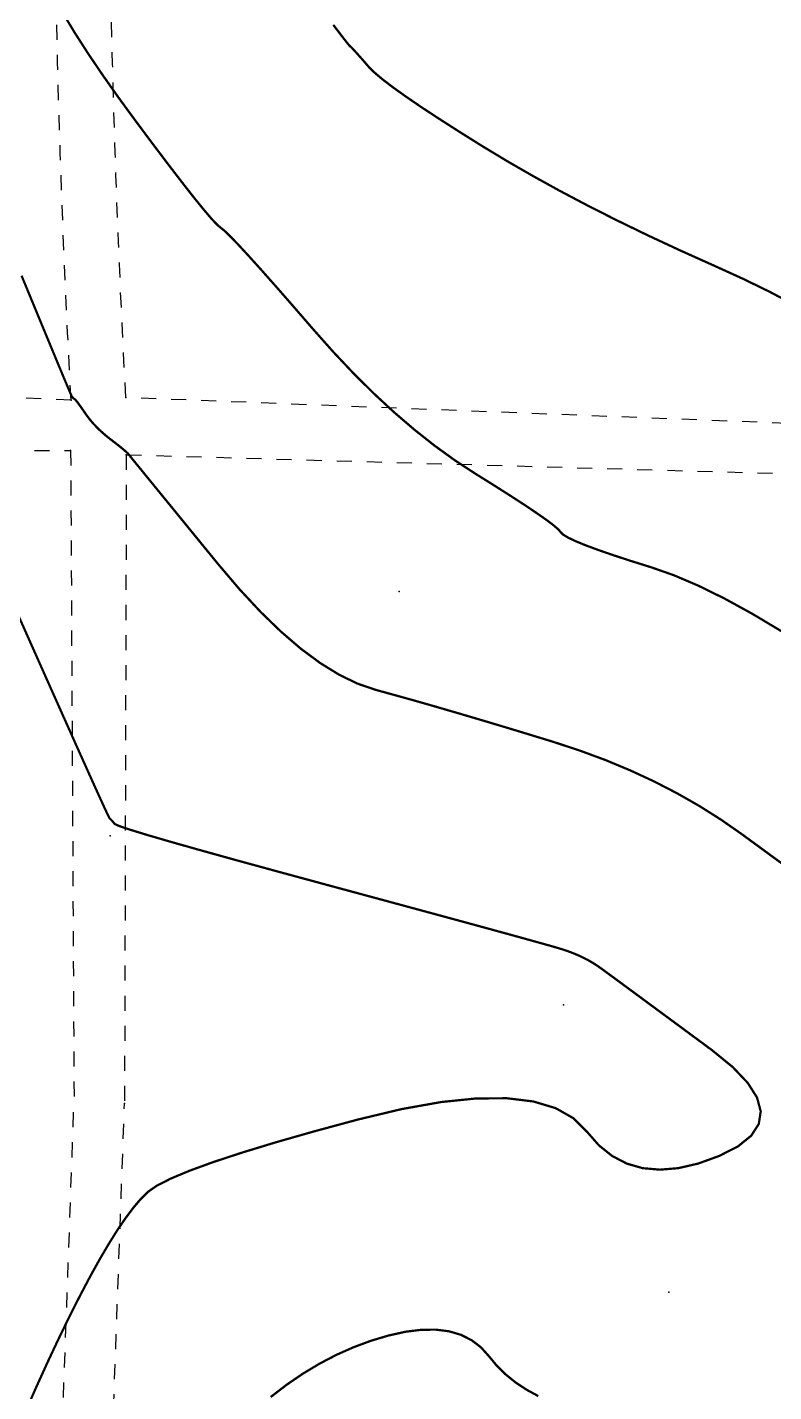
# Model space of a CAD drawing. Extents: x 940 to 1495, y 832 to 1212.
# Drawn here: x 1308.46 to 1333.28, y 896.5 to 941.9 of the extents above; entities that cross this region are included whole.
import ezdxf

# ---------------------------------------------------------------- set-up
doc = ezdxf.new("R2010")
doc.units = 0
doc.header["$LTSCALE"] = 0.5
doc.header["$PDSIZE"] = 0.2
doc.linetypes.add('X6', pattern=[2, 1, -1])
for name, color, linetype in [('DGX', 2, 'CONTINUOUS'), ('DLSS', 4, 'CONTINUOUS'), ('ZDH', 1, 'CONTINUOUS')]:
    doc.layers.add(name, color=color, linetype=linetype)

msp = doc.modelspace()

# ---------------------------------------------------------------- linework, layer by layer
at = {"layer": 'DGX', "linetype": 'Continuous', "const_width": 0.075, "flags": 128}
for points in [[(1333.547, 921.803), (1332.56, 922.393), (1331.634, 922.901), (1330.769, 923.326), (1329.964, 923.669), (1329.221, 923.93), (1328.55, 924.14), (1327.963, 924.332), (1327.459, 924.506), (1327.04, 924.661), (1326.705, 924.799), (1326.453, 924.918), (1326.285, 925.018), (1326.201, 925.101), (1326.12, 925.195), (1325.96, 925.333), (1325.722, 925.513), (1325.405, 925.735), (1325.01, 926.001), (1324.536, 926.309), (1323.984, 926.66), (1323.354, 927.053), (1322.684, 927.491), (1322.012, 927.976), (1321.34, 928.508), (1320.666, 929.086), (1319.991, 929.711), (1319.315, 930.382), (1318.637, 931.1), (1317.959, 931.865), (1317.317, 932.607), (1316.748, 933.258), (1316.254, 933.817), (1315.834, 934.283), (1315.488, 934.658), (1315.215, 934.942), (1315.017, 935.133), (1314.892, 935.233), (1314.772, 935.335), (1314.585, 935.534), (1314.333, 935.83), (1314.014, 936.223), (1313.63, 936.713), (1313.179, 937.3), (1312.662, 937.984), (1312.079, 938.765), (1311.489, 939.572), (1310.952, 940.335), (1310.467, 941.054), (1310.035, 941.728), (1309.655, 942.359)], [(1333.547, 921.803), (1332.56, 922.393), (1331.634, 922.901), (1330.769, 923.326), (1329.964, 923.669), (1329.221, 923.93), (1328.55, 924.14), (1327.963, 924.332), (1327.459, 924.506), (1327.04, 924.661), (1326.705, 924.799), (1326.453, 924.918), (1326.285, 925.018), (1326.201, 925.101), (1326.12, 925.195), (1325.96, 925.333), (1325.722, 925.513), (1325.405, 925.735), (1325.01, 926.001), (1324.536, 926.309), (1323.984, 926.66), (1323.354, 927.053), (1322.684, 927.491), (1322.012, 927.976), (1321.34, 928.508), (1320.666, 929.086), (1319.991, 929.711), (1319.315, 930.382), (1318.637, 931.1), (1317.959, 931.865), (1317.317, 932.607), (1316.748, 933.258), (1316.254, 933.817), (1315.834, 934.283), (1315.488, 934.658), (1315.215, 934.942), (1315.017, 935.133), (1314.892, 935.233), (1314.772, 935.335), (1314.585, 935.534), (1314.333, 935.83), (1314.014, 936.223), (1313.63, 936.713), (1313.179, 937.3), (1312.662, 937.984), (1312.079, 938.765), (1311.489, 939.572), (1310.952, 940.335), (1310.467, 941.054), (1310.035, 941.728), (1309.655, 942.359)], [(1333.547, 921.803), (1332.56, 922.393), (1331.634, 922.901), (1330.769, 923.326), (1329.964, 923.669), (1329.221, 923.93), (1328.55, 924.14), (1327.963, 924.332), (1327.459, 924.506), (1327.04, 924.661), (1326.705, 924.799), (1326.453, 924.918), (1326.285, 925.018), (1326.201, 925.101), (1326.12, 925.195), (1325.96, 925.333), (1325.722, 925.513), (1325.405, 925.735), (1325.01, 926.001), (1324.536, 926.309), (1323.984, 926.66), (1323.354, 927.053), (1322.684, 927.491), (1322.012, 927.976), (1321.34, 928.508), (1320.666, 929.086), (1319.991, 929.711), (1319.315, 930.382), (1318.637, 931.1), (1317.959, 931.865), (1317.317, 932.607), (1316.748, 933.258), (1316.254, 933.817), (1315.834, 934.283), (1315.488, 934.658), (1315.215, 934.942), (1315.017, 935.133), (1314.892, 935.233), (1314.772, 935.335), (1314.585, 935.534), (1314.333, 935.83), (1314.014, 936.223), (1313.63, 936.713), (1313.179, 937.3), (1312.662, 937.984), (1312.079, 938.765), (1311.489, 939.572), (1310.952, 940.335), (1310.467, 941.054), (1310.035, 941.728), (1309.655, 942.359)], [(1333.547, 921.803), (1332.56, 922.393), (1331.634, 922.901), (1330.769, 923.326), (1329.964, 923.669), (1329.221, 923.93), (1328.55, 924.14), (1327.963, 924.332), (1327.459, 924.506), (1327.04, 924.661), (1326.705, 924.799), (1326.453, 924.918), (1326.285, 925.018), (1326.201, 925.101), (1326.12, 925.195), (1325.96, 925.333), (1325.722, 925.513), (1325.405, 925.735), (1325.01, 926.001), (1324.536, 926.309), (1323.984, 926.66), (1323.354, 927.053), (1322.684, 927.491), (1322.012, 927.976), (1321.34, 928.508), (1320.666, 929.086), (1319.991, 929.711), (1319.315, 930.382), (1318.637, 931.1), (1317.959, 931.865), (1317.317, 932.607), (1316.748, 933.258), (1316.254, 933.817), (1315.834, 934.283), (1315.488, 934.658), (1315.215, 934.942), (1315.017, 935.133), (1314.892, 935.233), (1314.772, 935.335), (1314.585, 935.534), (1314.333, 935.83), (1314.014, 936.223), (1313.63, 936.713), (1313.179, 937.3), (1312.662, 937.984), (1312.079, 938.765), (1311.489, 939.572), (1310.952, 940.335), (1310.467, 941.054), (1310.035, 941.728), (1309.655, 942.359)], [(1333.547, 921.803), (1332.56, 922.393), (1331.634, 922.901), (1330.769, 923.326), (1329.964, 923.669), (1329.221, 923.93), (1328.55, 924.14), (1327.963, 924.332), (1327.459, 924.506), (1327.04, 924.661), (1326.705, 924.799), (1326.453, 924.918), (1326.285, 925.018), (1326.201, 925.101), (1326.12, 925.195), (1325.96, 925.333), (1325.722, 925.513), (1325.405, 925.735), (1325.01, 926.001), (1324.536, 926.309), (1323.984, 926.66), (1323.354, 927.053), (1322.684, 927.491), (1322.012, 927.976), (1321.34, 928.508), (1320.666, 929.086), (1319.991, 929.711), (1319.315, 930.382), (1318.637, 931.1), (1317.959, 931.865), (1317.317, 932.607), (1316.748, 933.258), (1316.254, 933.817), (1315.834, 934.283), (1315.488, 934.658), (1315.215, 934.942), (1315.017, 935.133), (1314.892, 935.233), (1314.772, 935.335), (1314.585, 935.534), (1314.333, 935.83), (1314.014, 936.223), (1313.63, 936.713), (1313.179, 937.3), (1312.662, 937.984), (1312.079, 938.765), (1311.489, 939.572), (1310.952, 940.335), (1310.467, 941.054), (1310.035, 941.728), (1309.655, 942.359)], [(1333.547, 921.803), (1332.56, 922.393), (1331.634, 922.901), (1330.769, 923.326), (1329.964, 923.669), (1329.221, 923.93), (1328.55, 924.14), (1327.963, 924.332), (1327.459, 924.506), (1327.04, 924.661), (1326.705, 924.799), (1326.453, 924.918), (1326.285, 925.018), (1326.201, 925.101), (1326.12, 925.195), (1325.96, 925.333), (1325.722, 925.513), (1325.405, 925.735), (1325.01, 926.001), (1324.536, 926.309), (1323.984, 926.66), (1323.354, 927.053), (1322.684, 927.491), (1322.012, 927.976), (1321.34, 928.508), (1320.666, 929.086), (1319.991, 929.711), (1319.315, 930.382), (1318.637, 931.1), (1317.959, 931.865), (1317.317, 932.607), (1316.748, 933.258), (1316.254, 933.817), (1315.834, 934.283), (1315.488, 934.658), (1315.215, 934.942), (1315.017, 935.133), (1314.892, 935.233), (1314.772, 935.335), (1314.585, 935.534), (1314.333, 935.83), (1314.014, 936.223), (1313.63, 936.713), (1313.179, 937.3), (1312.662, 937.984), (1312.079, 938.765), (1311.489, 939.572), (1310.952, 940.335), (1310.467, 941.054), (1310.035, 941.728), (1309.655, 942.359)], [(1318.638, 941.982), (1318.927, 941.602), (1319.108, 941.369), (1319.18, 941.285), (1319.205, 941.264), (1319.246, 941.225), (1319.302, 941.167), (1319.373, 941.09), (1319.459, 940.994), (1319.56, 940.88), (1319.677, 940.746), (1319.809, 940.594), (1319.99, 940.411), (1320.254, 940.186), (1320.603, 939.918), (1321.034, 939.609), (1321.55, 939.256), (1322.149, 938.862), (1322.831, 938.425), (1323.597, 937.945), (1324.423, 937.446), (1325.285, 936.949), (1326.182, 936.454), (1327.115, 935.961), (1328.084, 935.471), (1329.089, 934.983), (1330.13, 934.497), (1331.206, 934.013), (1332.235, 933.546), (1333.135, 933.108), (1333.906, 932.701)], [(1318.638, 941.982), (1318.927, 941.602), (1319.108, 941.369), (1319.18, 941.285), (1319.205, 941.264), (1319.246, 941.225), (1319.302, 941.167), (1319.373, 941.09), (1319.459, 940.994), (1319.56, 940.88), (1319.677, 940.746), (1319.809, 940.594), (1319.99, 940.411), (1320.254, 940.186), (1320.603, 939.918), (1321.034, 939.609), (1321.55, 939.256), (1322.149, 938.862), (1322.831, 938.425), (1323.597, 937.945), (1324.423, 937.446), (1325.285, 936.949), (1326.182, 936.454), (1327.115, 935.961), (1328.084, 935.471), (1329.089, 934.983), (1330.13, 934.497), (1331.206, 934.013), (1332.235, 933.546), (1333.135, 933.108), (1333.906, 932.701)], [(1333.906, 932.701), (1333.135, 933.108), (1332.235, 933.546), (1331.206, 934.013), (1330.13, 934.497), (1329.089, 934.983), (1328.084, 935.471), (1327.115, 935.961), (1326.182, 936.454), (1325.285, 936.949), (1324.423, 937.446), (1323.597, 937.945), (1322.831, 938.425), (1322.149, 938.862), (1321.55, 939.256), (1321.034, 939.609), (1320.603, 939.918), (1320.254, 940.186), (1319.99, 940.411), (1319.809, 940.594), (1319.677, 940.746), (1319.56, 940.88), (1319.459, 940.994), (1319.373, 941.09), (1319.302, 941.167), (1319.246, 941.225), (1319.205, 941.264), (1319.18, 941.285), (1319.108, 941.369), (1318.927, 941.602), (1318.638, 941.982)], [(1333.906, 932.701), (1333.135, 933.108), (1332.235, 933.546), (1331.206, 934.013), (1330.13, 934.497), (1329.089, 934.983), (1328.084, 935.471), (1327.115, 935.961), (1326.182, 936.454), (1325.285, 936.949), (1324.423, 937.446), (1323.597, 937.945), (1322.831, 938.425), (1322.149, 938.862), (1321.55, 939.256), (1321.034, 939.609), (1320.603, 939.918), (1320.254, 940.186), (1319.99, 940.411), (1319.809, 940.594), (1319.677, 940.746), (1319.56, 940.88), (1319.459, 940.994), (1319.373, 941.09), (1319.302, 941.167), (1319.246, 941.225), (1319.205, 941.264), (1319.18, 941.285), (1319.108, 941.369), (1318.927, 941.602), (1318.638, 941.982)], [(1333.906, 932.701), (1333.135, 933.108), (1332.235, 933.546), (1331.206, 934.013), (1330.13, 934.497), (1329.089, 934.983), (1328.084, 935.471), (1327.115, 935.961), (1326.182, 936.454), (1325.285, 936.949), (1324.423, 937.446), (1323.597, 937.945), (1322.831, 938.425), (1322.149, 938.862), (1321.55, 939.256), (1321.034, 939.609), (1320.603, 939.918), (1320.254, 940.186), (1319.99, 940.411), (1319.809, 940.594), (1319.677, 940.746), (1319.56, 940.88), (1319.459, 940.994), (1319.373, 941.09), (1319.302, 941.167), (1319.246, 941.225), (1319.205, 941.264), (1319.18, 941.285), (1319.108, 941.369), (1318.927, 941.602), (1318.638, 941.982)], [(1333.683, 913.984), (1332.916, 914.546), (1332.213, 915.061), (1331.528, 915.538), (1330.815, 915.989), (1330.074, 916.412), (1329.305, 916.809), (1328.509, 917.178), (1327.685, 917.521), (1326.833, 917.836), (1325.954, 918.125), (1325.08, 918.393), (1324.245, 918.646), (1323.448, 918.884), (1322.69, 919.108), (1321.97, 919.317), (1321.289, 919.512), (1320.647, 919.691), (1320.043, 919.857), (1319.45, 920.06), (1318.839, 920.355), (1318.21, 920.742), (1317.564, 921.22), (1316.9, 921.79), (1316.218, 922.451), (1315.518, 923.204), (1314.801, 924.048), (1314.119, 924.884), (1313.526, 925.611), (1313.021, 926.23), (1312.604, 926.741), (1312.277, 927.143), (1312.037, 927.437), (1311.887, 927.623), (1311.825, 927.7), (1311.8, 927.728), (1311.761, 927.765), (1311.707, 927.813), (1311.64, 927.869), (1311.559, 927.936), (1311.463, 928.012), (1311.353, 928.097), (1311.229, 928.192), (1311.102, 928.293), (1310.981, 928.396), (1310.867, 928.5), (1310.76, 928.606), (1310.659, 928.713), (1310.565, 928.822), (1310.478, 928.933), (1310.397, 929.046), (1310.324, 929.153), (1310.258, 929.246), (1310.201, 929.327), (1310.152, 929.394), (1310.11, 929.449), (1310.076, 929.49), (1310.051, 929.518), (1310.033, 929.533), (1310.019, 929.542), (1310.007, 929.551), (1309.995, 929.56), (1309.983, 929.57), (1309.973, 929.579), (1309.963, 929.589), (1309.954, 929.6), (1309.946, 929.61), (1309.913, 929.682), (1309.829, 929.878), (1309.695, 930.196), (1309.511, 930.638), (1309.277, 931.203), (1308.992, 931.891), (1308.657, 932.702), (1308.271, 933.636)], [(1333.683, 913.984), (1332.916, 914.546), (1332.213, 915.061), (1331.528, 915.538), (1330.815, 915.989), (1330.074, 916.412), (1329.305, 916.809), (1328.509, 917.178), (1327.685, 917.521), (1326.833, 917.836), (1325.954, 918.125), (1325.08, 918.393), (1324.245, 918.646), (1323.448, 918.884), (1322.69, 919.108), (1321.97, 919.317), (1321.289, 919.512), (1320.647, 919.691), (1320.043, 919.857), (1319.45, 920.06), (1318.839, 920.355), (1318.21, 920.742), (1317.564, 921.22), (1316.9, 921.79), (1316.218, 922.451), (1315.518, 923.204), (1314.801, 924.048), (1314.119, 924.884), (1313.526, 925.611), (1313.021, 926.23), (1312.604, 926.741), (1312.277, 927.143), (1312.037, 927.437), (1311.887, 927.623), (1311.825, 927.7), (1311.8, 927.728), (1311.761, 927.765), (1311.707, 927.813), (1311.64, 927.869), (1311.559, 927.936), (1311.463, 928.012), (1311.353, 928.097), (1311.229, 928.192), (1311.102, 928.293), (1310.981, 928.396), (1310.867, 928.5), (1310.76, 928.606), (1310.659, 928.713), (1310.565, 928.822), (1310.478, 928.933), (1310.397, 929.046), (1310.324, 929.153), (1310.258, 929.246), (1310.201, 929.327), (1310.152, 929.394), (1310.11, 929.449), (1310.076, 929.49), (1310.051, 929.518), (1310.033, 929.533), (1310.019, 929.542), (1310.007, 929.551), (1309.995, 929.56), (1309.983, 929.57), (1309.973, 929.579), (1309.963, 929.589), (1309.954, 929.6), (1309.946, 929.61), (1309.913, 929.682), (1309.829, 929.878), (1309.695, 930.196), (1309.511, 930.638), (1309.277, 931.203), (1308.992, 931.891), (1308.657, 932.702), (1308.271, 933.636)], [(1333.683, 913.984), (1332.916, 914.546), (1332.213, 915.061), (1331.528, 915.538), (1330.815, 915.989), (1330.074, 916.412), (1329.305, 916.809), (1328.509, 917.178), (1327.685, 917.521), (1326.833, 917.836), (1325.954, 918.125), (1325.08, 918.393), (1324.245, 918.646), (1323.448, 918.884), (1322.69, 919.108), (1321.97, 919.317), (1321.289, 919.512), (1320.647, 919.691), (1320.043, 919.857), (1319.45, 920.06), (1318.839, 920.355), (1318.21, 920.742), (1317.564, 921.22), (1316.9, 921.79), (1316.218, 922.451), (1315.518, 923.204), (1314.801, 924.048), (1314.119, 924.884), (1313.526, 925.611), (1313.021, 926.23), (1312.604, 926.741), (1312.277, 927.143), (1312.037, 927.437), (1311.887, 927.623), (1311.825, 927.7), (1311.8, 927.728), (1311.761, 927.765), (1311.707, 927.813), (1311.64, 927.869), (1311.559, 927.936), (1311.463, 928.012), (1311.353, 928.097), (1311.229, 928.192), (1311.102, 928.293), (1310.981, 928.396), (1310.867, 928.5), (1310.76, 928.606), (1310.659, 928.713), (1310.565, 928.822), (1310.478, 928.933), (1310.397, 929.046), (1310.324, 929.153), (1310.258, 929.246), (1310.201, 929.327), (1310.152, 929.394), (1310.11, 929.449), (1310.076, 929.49), (1310.051, 929.518), (1310.033, 929.533), (1310.019, 929.542), (1310.007, 929.551), (1309.995, 929.56), (1309.983, 929.57), (1309.973, 929.579), (1309.963, 929.589), (1309.954, 929.6), (1309.946, 929.61), (1309.913, 929.682), (1309.829, 929.878), (1309.695, 930.196), (1309.511, 930.638), (1309.277, 931.203), (1308.992, 931.891), (1308.657, 932.702), (1308.271, 933.636)], [(1333.683, 913.984), (1332.916, 914.546), (1332.213, 915.061), (1331.528, 915.538), (1330.815, 915.989), (1330.074, 916.412), (1329.305, 916.809), (1328.509, 917.178), (1327.685, 917.521), (1326.833, 917.836), (1325.954, 918.125), (1325.08, 918.393), (1324.245, 918.646), (1323.448, 918.884), (1322.69, 919.108), (1321.97, 919.317), (1321.289, 919.512), (1320.647, 919.691), (1320.043, 919.857), (1319.45, 920.06), (1318.839, 920.355), (1318.21, 920.742), (1317.564, 921.22), (1316.9, 921.79), (1316.218, 922.451), (1315.518, 923.204), (1314.801, 924.048), (1314.119, 924.884), (1313.526, 925.611), (1313.021, 926.23), (1312.604, 926.741), (1312.277, 927.143), (1312.037, 927.437), (1311.887, 927.623), (1311.825, 927.7), (1311.8, 927.728), (1311.761, 927.765), (1311.707, 927.813), (1311.64, 927.869), (1311.559, 927.936), (1311.463, 928.012), (1311.353, 928.097), (1311.229, 928.192), (1311.102, 928.293), (1310.981, 928.396), (1310.867, 928.5), (1310.76, 928.606), (1310.659, 928.713), (1310.565, 928.822), (1310.478, 928.933), (1310.397, 929.046), (1310.324, 929.153), (1310.258, 929.246), (1310.201, 929.327), (1310.152, 929.394), (1310.11, 929.449), (1310.076, 929.49), (1310.051, 929.518), (1310.033, 929.533), (1310.019, 929.542), (1310.007, 929.551), (1309.995, 929.56), (1309.983, 929.57), (1309.973, 929.579), (1309.963, 929.589), (1309.954, 929.6), (1309.946, 929.61), (1309.913, 929.682), (1309.829, 929.878), (1309.695, 930.196), (1309.511, 930.638), (1309.277, 931.203), (1308.992, 931.891), (1308.657, 932.702), (1308.271, 933.636)], [(1333.683, 913.984), (1332.916, 914.546), (1332.213, 915.061), (1331.528, 915.538), (1330.815, 915.989), (1330.074, 916.412), (1329.305, 916.809), (1328.509, 917.178), (1327.685, 917.521), (1326.833, 917.836), (1325.954, 918.125), (1325.08, 918.393), (1324.245, 918.646), (1323.448, 918.884), (1322.69, 919.108), (1321.97, 919.317), (1321.289, 919.512), (1320.647, 919.691), (1320.043, 919.857), (1319.45, 920.06), (1318.839, 920.355), (1318.21, 920.742), (1317.564, 921.22), (1316.9, 921.79), (1316.218, 922.451), (1315.518, 923.204), (1314.801, 924.048), (1314.119, 924.884), (1313.526, 925.611), (1313.021, 926.23), (1312.604, 926.741), (1312.277, 927.143), (1312.037, 927.437), (1311.887, 927.623), (1311.825, 927.7), (1311.8, 927.728), (1311.761, 927.765), (1311.707, 927.813), (1311.64, 927.869), (1311.559, 927.936), (1311.463, 928.012), (1311.353, 928.097), (1311.229, 928.192), (1311.102, 928.293), (1310.981, 928.396), (1310.867, 928.5), (1310.76, 928.606), (1310.659, 928.713), (1310.565, 928.822), (1310.478, 928.933), (1310.397, 929.046), (1310.324, 929.153), (1310.258, 929.246), (1310.201, 929.327), (1310.152, 929.394), (1310.11, 929.449), (1310.076, 929.49), (1310.051, 929.518), (1310.033, 929.533), (1310.019, 929.542), (1310.007, 929.551), (1309.995, 929.56), (1309.983, 929.57), (1309.973, 929.579), (1309.963, 929.589), (1309.954, 929.6), (1309.946, 929.61), (1309.913, 929.682), (1309.829, 929.878), (1309.695, 930.196), (1309.511, 930.638), (1309.277, 931.203), (1308.992, 931.891), (1308.657, 932.702), (1308.271, 933.636)], [(1333.683, 913.984), (1332.916, 914.546), (1332.213, 915.061), (1331.528, 915.538), (1330.815, 915.989), (1330.074, 916.412), (1329.305, 916.809), (1328.509, 917.178), (1327.685, 917.521), (1326.833, 917.836), (1325.954, 918.125), (1325.08, 918.393), (1324.245, 918.646), (1323.448, 918.884), (1322.69, 919.108), (1321.97, 919.317), (1321.289, 919.512), (1320.647, 919.691), (1320.043, 919.857), (1319.45, 920.06), (1318.839, 920.355), (1318.21, 920.742), (1317.564, 921.22), (1316.9, 921.79), (1316.218, 922.451), (1315.518, 923.204), (1314.801, 924.048), (1314.119, 924.884), (1313.526, 925.611), (1313.021, 926.23), (1312.604, 926.741), (1312.277, 927.143), (1312.037, 927.437), (1311.887, 927.623), (1311.825, 927.7), (1311.8, 927.728), (1311.761, 927.765), (1311.707, 927.813), (1311.64, 927.869), (1311.559, 927.936), (1311.463, 928.012), (1311.353, 928.097), (1311.229, 928.192), (1311.102, 928.293), (1310.981, 928.396), (1310.867, 928.5), (1310.76, 928.606), (1310.659, 928.713), (1310.565, 928.822), (1310.478, 928.933), (1310.397, 929.046), (1310.324, 929.153), (1310.258, 929.246), (1310.201, 929.327), (1310.152, 929.394), (1310.11, 929.449), (1310.076, 929.49), (1310.051, 929.518), (1310.033, 929.533), (1310.019, 929.542), (1310.007, 929.551), (1309.995, 929.56), (1309.983, 929.57), (1309.973, 929.579), (1309.963, 929.589), (1309.954, 929.6), (1309.946, 929.61), (1309.913, 929.682), (1309.829, 929.878), (1309.695, 930.196), (1309.511, 930.638), (1309.277, 931.203), (1308.992, 931.891), (1308.657, 932.702), (1308.271, 933.636)], [(1308.358, 895.745), (1308.742, 896.615), (1309.117, 897.441), (1309.484, 898.223), (1309.843, 898.962), (1310.194, 899.657), (1310.533, 900.301), (1310.856, 900.885), (1311.164, 901.41), (1311.455, 901.876), (1311.732, 902.282), (1311.992, 902.629), (1312.237, 902.917), (1312.465, 903.145), (1312.768, 903.357), (1313.234, 903.594), (1313.863, 903.857), (1314.655, 904.146), (1315.611, 904.46), (1316.729, 904.801), (1318.011, 905.167), (1319.456, 905.558), (1320.911, 905.906), (1322.222, 906.14), (1323.39, 906.26), (1324.413, 906.266), (1325.294, 906.159), (1326.03, 905.938), (1326.623, 905.603), (1327.072, 905.154), (1327.471, 904.699), (1327.913, 904.345), (1328.398, 904.092), (1328.926, 903.94), (1329.496, 903.89), (1330.11, 903.94), (1330.767, 904.092), (1331.467, 904.345), (1332.095, 904.665), (1332.535, 905.02), (1332.787, 905.409), (1332.852, 905.831), (1332.73, 906.288), (1332.419, 906.779), (1331.922, 907.303), (1331.237, 907.862), (1330.497, 908.409), (1329.838, 908.896), (1329.258, 909.324), (1328.757, 909.694), (1328.336, 910.004), (1327.995, 910.256), (1327.733, 910.448), (1327.551, 910.582), (1327.406, 910.683), (1327.255, 910.779), (1327.098, 910.868), (1326.935, 910.952), (1326.766, 911.031), (1326.591, 911.103), (1326.411, 911.17), (1326.224, 911.231), (1325.938, 911.316), (1325.456, 911.451), (1324.78, 911.639), (1323.91, 911.878), (1322.845, 912.169), (1321.585, 912.511), (1320.131, 912.905), (1318.482, 913.351), (1316.843, 913.796), (1315.418, 914.186), (1314.207, 914.523), (1313.211, 914.805), (1312.429, 915.033), (1311.861, 915.208), (1311.508, 915.328), (1311.368, 915.394), (1311.338, 915.431), (1311.31, 915.465), (1311.284, 915.494), (1311.262, 915.519), (1311.242, 915.541), (1311.224, 915.558), (1311.209, 915.571), (1311.197, 915.581), (1311.145, 915.683), (1311.009, 915.975), (1310.789, 916.457), (1310.486, 917.129), (1310.099, 917.991), (1309.629, 919.043), (1309.075, 920.284), (1308.438, 921.715), (1307.801, 923.147)], [(1308.358, 895.745), (1308.742, 896.615), (1309.117, 897.441), (1309.484, 898.223), (1309.843, 898.962), (1310.194, 899.657), (1310.533, 900.301), (1310.856, 900.885), (1311.164, 901.41), (1311.455, 901.876), (1311.732, 902.282), (1311.992, 902.629), (1312.237, 902.917), (1312.465, 903.145), (1312.768, 903.357), (1313.234, 903.594), (1313.863, 903.857), (1314.655, 904.146), (1315.611, 904.46), (1316.729, 904.801), (1318.011, 905.167), (1319.456, 905.558), (1320.911, 905.906), (1322.222, 906.14), (1323.39, 906.26), (1324.413, 906.266), (1325.294, 906.159), (1326.03, 905.938), (1326.623, 905.603), (1327.072, 905.154), (1327.471, 904.699), (1327.913, 904.345), (1328.398, 904.092), (1328.926, 903.94), (1329.496, 903.89), (1330.11, 903.94), (1330.767, 904.092), (1331.467, 904.345), (1332.095, 904.665), (1332.535, 905.02), (1332.787, 905.409), (1332.852, 905.831), (1332.73, 906.288), (1332.419, 906.779), (1331.922, 907.303), (1331.237, 907.862), (1330.497, 908.409), (1329.838, 908.896), (1329.258, 909.324), (1328.757, 909.694), (1328.336, 910.004), (1327.995, 910.256), (1327.733, 910.448), (1327.551, 910.582), (1327.406, 910.683), (1327.255, 910.779), (1327.098, 910.868), (1326.935, 910.952), (1326.766, 911.031), (1326.591, 911.103), (1326.411, 911.17), (1326.224, 911.231), (1325.938, 911.316), (1325.456, 911.451), (1324.78, 911.639), (1323.91, 911.878), (1322.845, 912.169), (1321.585, 912.511), (1320.131, 912.905), (1318.482, 913.351), (1316.843, 913.796), (1315.418, 914.186), (1314.207, 914.523), (1313.211, 914.805), (1312.429, 915.033), (1311.861, 915.208), (1311.508, 915.328), (1311.368, 915.394), (1311.338, 915.431), (1311.31, 915.465), (1311.284, 915.494), (1311.262, 915.519), (1311.242, 915.541), (1311.224, 915.558), (1311.209, 915.571), (1311.197, 915.581), (1311.145, 915.683), (1311.009, 915.975), (1310.789, 916.457), (1310.486, 917.129), (1310.099, 917.991), (1309.629, 919.043), (1309.075, 920.284), (1308.438, 921.715), (1307.801, 923.147)], [(1308.358, 895.745), (1308.742, 896.615), (1309.117, 897.441), (1309.484, 898.223), (1309.843, 898.962), (1310.194, 899.657), (1310.533, 900.301), (1310.856, 900.885), (1311.164, 901.41), (1311.455, 901.876), (1311.732, 902.282), (1311.992, 902.629), (1312.237, 902.917), (1312.465, 903.145), (1312.768, 903.357), (1313.234, 903.594), (1313.863, 903.857), (1314.655, 904.146), (1315.611, 904.46), (1316.729, 904.801), (1318.011, 905.167), (1319.456, 905.558), (1320.911, 905.906), (1322.222, 906.14), (1323.39, 906.26), (1324.413, 906.266), (1325.294, 906.159), (1326.03, 905.938), (1326.623, 905.603), (1327.072, 905.154), (1327.471, 904.699), (1327.913, 904.345), (1328.398, 904.092), (1328.926, 903.94), (1329.496, 903.89), (1330.11, 903.94), (1330.767, 904.092), (1331.467, 904.345), (1332.095, 904.665), (1332.535, 905.02), (1332.787, 905.409), (1332.852, 905.831), (1332.73, 906.288), (1332.419, 906.779), (1331.922, 907.303), (1331.237, 907.862), (1330.497, 908.409), (1329.838, 908.896), (1329.258, 909.324), (1328.757, 909.694), (1328.336, 910.004), (1327.995, 910.256), (1327.733, 910.448), (1327.551, 910.582), (1327.406, 910.683), (1327.255, 910.779), (1327.098, 910.868), (1326.935, 910.952), (1326.766, 911.031), (1326.591, 911.103), (1326.411, 911.17), (1326.224, 911.231), (1325.938, 911.316), (1325.456, 911.451), (1324.78, 911.639), (1323.91, 911.878), (1322.845, 912.169), (1321.585, 912.511), (1320.131, 912.905), (1318.482, 913.351), (1316.843, 913.796), (1315.418, 914.186), (1314.207, 914.523), (1313.211, 914.805), (1312.429, 915.033), (1311.861, 915.208), (1311.508, 915.328), (1311.368, 915.394), (1311.338, 915.431), (1311.31, 915.465), (1311.284, 915.494), (1311.262, 915.519), (1311.242, 915.541), (1311.224, 915.558), (1311.209, 915.571), (1311.197, 915.581), (1311.145, 915.683), (1311.009, 915.975), (1310.789, 916.457), (1310.486, 917.129), (1310.099, 917.991), (1309.629, 919.043), (1309.075, 920.284), (1308.438, 921.715), (1307.801, 923.147)], [(1308.358, 895.745), (1308.742, 896.615), (1309.117, 897.441), (1309.484, 898.223), (1309.843, 898.962), (1310.194, 899.657), (1310.533, 900.301), (1310.856, 900.885), (1311.164, 901.41), (1311.455, 901.876), (1311.732, 902.282), (1311.992, 902.629), (1312.237, 902.917), (1312.465, 903.145), (1312.768, 903.357), (1313.234, 903.594), (1313.863, 903.857), (1314.655, 904.146), (1315.611, 904.46), (1316.729, 904.801), (1318.011, 905.167), (1319.456, 905.558), (1320.911, 905.906), (1322.222, 906.14), (1323.39, 906.26), (1324.413, 906.266), (1325.294, 906.159), (1326.03, 905.938), (1326.623, 905.603), (1327.072, 905.154), (1327.471, 904.699), (1327.913, 904.345), (1328.398, 904.092), (1328.926, 903.94), (1329.496, 903.89), (1330.11, 903.94), (1330.767, 904.092), (1331.467, 904.345), (1332.095, 904.665), (1332.535, 905.02), (1332.787, 905.409), (1332.852, 905.831), (1332.73, 906.288), (1332.419, 906.779), (1331.922, 907.303), (1331.237, 907.862), (1330.497, 908.409), (1329.838, 908.896), (1329.258, 909.324), (1328.757, 909.694), (1328.336, 910.004), (1327.995, 910.256), (1327.733, 910.448), (1327.551, 910.582), (1327.406, 910.683), (1327.255, 910.779), (1327.098, 910.868), (1326.935, 910.952), (1326.766, 911.031), (1326.591, 911.103), (1326.411, 911.17), (1326.224, 911.231), (1325.938, 911.316), (1325.456, 911.451), (1324.78, 911.639), (1323.91, 911.878), (1322.845, 912.169), (1321.585, 912.511), (1320.131, 912.905), (1318.482, 913.351), (1316.843, 913.796), (1315.418, 914.186), (1314.207, 914.523), (1313.211, 914.805), (1312.429, 915.033), (1311.861, 915.208), (1311.508, 915.328), (1311.368, 915.394), (1311.338, 915.431), (1311.31, 915.465), (1311.284, 915.494), (1311.262, 915.519), (1311.242, 915.541), (1311.224, 915.558), (1311.209, 915.571), (1311.197, 915.581), (1311.145, 915.683), (1311.009, 915.975), (1310.789, 916.457), (1310.486, 917.129), (1310.099, 917.991), (1309.629, 919.043), (1309.075, 920.284), (1308.438, 921.715), (1307.801, 923.147)], [(1308.358, 895.745), (1308.742, 896.615), (1309.117, 897.441), (1309.484, 898.223), (1309.843, 898.962), (1310.194, 899.657), (1310.533, 900.301), (1310.856, 900.885), (1311.164, 901.41), (1311.455, 901.876), (1311.732, 902.282), (1311.992, 902.629), (1312.237, 902.917), (1312.465, 903.145), (1312.768, 903.357), (1313.234, 903.594), (1313.863, 903.857), (1314.655, 904.146), (1315.611, 904.46), (1316.729, 904.801), (1318.011, 905.167), (1319.456, 905.558), (1320.911, 905.906), (1322.222, 906.14), (1323.39, 906.26), (1324.413, 906.266), (1325.294, 906.159), (1326.03, 905.938), (1326.623, 905.603), (1327.072, 905.154), (1327.471, 904.699), (1327.913, 904.345), (1328.398, 904.092), (1328.926, 903.94), (1329.496, 903.89), (1330.11, 903.94), (1330.767, 904.092), (1331.467, 904.345), (1332.095, 904.665), (1332.535, 905.02), (1332.787, 905.409), (1332.852, 905.831), (1332.73, 906.288), (1332.419, 906.779), (1331.922, 907.303), (1331.237, 907.862), (1330.497, 908.409), (1329.838, 908.896), (1329.258, 909.324), (1328.757, 909.694), (1328.336, 910.004), (1327.995, 910.256), (1327.733, 910.448), (1327.551, 910.582), (1327.406, 910.683), (1327.255, 910.779), (1327.098, 910.868), (1326.935, 910.952), (1326.766, 911.031), (1326.591, 911.103), (1326.411, 911.17), (1326.224, 911.231), (1325.938, 911.316), (1325.456, 911.451), (1324.78, 911.639), (1323.91, 911.878), (1322.845, 912.169), (1321.585, 912.511), (1320.131, 912.905), (1318.482, 913.351), (1316.843, 913.796), (1315.418, 914.186), (1314.207, 914.523), (1313.211, 914.805), (1312.429, 915.033), (1311.861, 915.208), (1311.508, 915.328), (1311.368, 915.394), (1311.338, 915.431), (1311.31, 915.465), (1311.284, 915.494), (1311.262, 915.519), (1311.242, 915.541), (1311.224, 915.558), (1311.209, 915.571), (1311.197, 915.581), (1311.145, 915.683), (1311.009, 915.975), (1310.789, 916.457), (1310.486, 917.129), (1310.099, 917.991), (1309.629, 919.043), (1309.075, 920.284), (1308.438, 921.715), (1307.801, 923.147)], [(1308.358, 895.745), (1308.742, 896.615), (1309.117, 897.441), (1309.484, 898.223), (1309.843, 898.962), (1310.194, 899.657), (1310.533, 900.301), (1310.856, 900.885), (1311.164, 901.41), (1311.455, 901.876), (1311.732, 902.282), (1311.992, 902.629), (1312.237, 902.917), (1312.465, 903.145), (1312.768, 903.357), (1313.234, 903.594), (1313.863, 903.857), (1314.655, 904.146), (1315.611, 904.46), (1316.729, 904.801), (1318.011, 905.167), (1319.456, 905.558), (1320.911, 905.906), (1322.222, 906.14), (1323.39, 906.26), (1324.413, 906.266), (1325.294, 906.159), (1326.03, 905.938), (1326.623, 905.603), (1327.072, 905.154), (1327.471, 904.699), (1327.913, 904.345), (1328.398, 904.092), (1328.926, 903.94), (1329.496, 903.89), (1330.11, 903.94), (1330.767, 904.092), (1331.467, 904.345), (1332.095, 904.665), (1332.535, 905.02), (1332.787, 905.409), (1332.852, 905.831), (1332.73, 906.288), (1332.419, 906.779), (1331.922, 907.303), (1331.237, 907.862), (1330.497, 908.409), (1329.838, 908.896), (1329.258, 909.324), (1328.757, 909.694), (1328.336, 910.004), (1327.995, 910.256), (1327.733, 910.448), (1327.551, 910.582), (1327.406, 910.683), (1327.255, 910.779), (1327.098, 910.868), (1326.935, 910.952), (1326.766, 911.031), (1326.591, 911.103), (1326.411, 911.17), (1326.224, 911.231), (1325.938, 911.316), (1325.456, 911.451), (1324.78, 911.639), (1323.91, 911.878), (1322.845, 912.169), (1321.585, 912.511), (1320.131, 912.905), (1318.482, 913.351), (1316.843, 913.796), (1315.418, 914.186), (1314.207, 914.523), (1313.211, 914.805), (1312.429, 915.033), (1311.861, 915.208), (1311.508, 915.328), (1311.368, 915.394), (1311.338, 915.431), (1311.31, 915.465), (1311.284, 915.494), (1311.262, 915.519), (1311.242, 915.541), (1311.224, 915.558), (1311.209, 915.571), (1311.197, 915.581), (1311.145, 915.683), (1311.009, 915.975), (1310.789, 916.457), (1310.486, 917.129), (1310.099, 917.991), (1309.629, 919.043), (1309.075, 920.284), (1308.438, 921.715), (1307.801, 923.147)], [(1316.557, 896.327), (1317.089, 896.735), (1317.63, 897.104), (1318.18, 897.435), (1318.739, 897.727), (1319.307, 897.98), (1319.884, 898.195), (1320.47, 898.37), (1321.039, 898.497), (1321.565, 898.562), (1322.048, 898.567), (1322.487, 898.512), (1322.883, 898.395), (1323.236, 898.218), (1323.546, 897.981), (1323.813, 897.683), (1324.075, 897.367), (1324.37, 897.077), (1324.698, 896.811), (1325.06, 896.571), (1325.455, 896.356)], [(1316.557, 896.327), (1317.089, 896.735), (1317.63, 897.104), (1318.18, 897.435), (1318.739, 897.727), (1319.307, 897.98), (1319.884, 898.195), (1320.47, 898.37), (1321.039, 898.497), (1321.565, 898.562), (1322.048, 898.567), (1322.487, 898.512), (1322.883, 898.395), (1323.236, 898.218), (1323.546, 897.981), (1323.813, 897.683), (1324.075, 897.367), (1324.37, 897.077), (1324.698, 896.811), (1325.06, 896.571), (1325.455, 896.356)], [(1316.557, 896.327), (1317.089, 896.735), (1317.63, 897.104), (1318.18, 897.435), (1318.739, 897.727), (1319.307, 897.98), (1319.884, 898.195), (1320.47, 898.37), (1321.039, 898.497), (1321.565, 898.562), (1322.048, 898.567), (1322.487, 898.512), (1322.883, 898.395), (1323.236, 898.218), (1323.546, 897.981), (1323.813, 897.683), (1324.075, 897.367), (1324.37, 897.077), (1324.698, 896.811), (1325.06, 896.571), (1325.455, 896.356)], [(1316.557, 896.327), (1317.089, 896.735), (1317.63, 897.104), (1318.18, 897.435), (1318.739, 897.727), (1319.307, 897.98), (1319.884, 898.195), (1320.47, 898.37), (1321.039, 898.497), (1321.565, 898.562), (1322.048, 898.567), (1322.487, 898.512), (1322.883, 898.395), (1323.236, 898.218), (1323.546, 897.981), (1323.813, 897.683), (1324.075, 897.367), (1324.37, 897.077), (1324.698, 896.811), (1325.06, 896.571), (1325.455, 896.356)], [(1316.557, 896.327), (1317.089, 896.735), (1317.63, 897.104), (1318.18, 897.435), (1318.739, 897.727), (1319.307, 897.98), (1319.884, 898.195), (1320.47, 898.37), (1321.039, 898.497), (1321.565, 898.562), (1322.048, 898.567), (1322.487, 898.512), (1322.883, 898.395), (1323.236, 898.218), (1323.546, 897.981), (1323.813, 897.683), (1324.075, 897.367), (1324.37, 897.077), (1324.698, 896.811), (1325.06, 896.571), (1325.455, 896.356)], [(1316.557, 896.327), (1317.089, 896.735), (1317.63, 897.104), (1318.18, 897.435), (1318.739, 897.727), (1319.307, 897.98), (1319.884, 898.195), (1320.47, 898.37), (1321.039, 898.497), (1321.565, 898.562), (1322.048, 898.567), (1322.487, 898.512), (1322.883, 898.395), (1323.236, 898.218), (1323.546, 897.981), (1323.813, 897.683), (1324.075, 897.367), (1324.37, 897.077), (1324.698, 896.811), (1325.06, 896.571), (1325.455, 896.356)]]:
    msp.add_lwpolyline(points, dxfattribs=at)
at = {"layer": 'DLSS', "linetype": 'X6', "flags": 128}
for points in [[(1311.738, 929.579, -0.007351), (1311.279, 941.43, -0.007351), (1311.168, 953.29, -0.011207), (1311.67, 971.364, -0.011207), (1312.982, 989.398)], [(1309.918, 929.491, -0.007495), (1309.45, 941.474, -0.007495), (1309.342, 953.466, -0.011204), (1309.85, 971.385, -0.011204), (1311.161, 989.263)]]:
    msp.add_lwpolyline(points, format="xyb", dxfattribs=at)
for points in [[(1309.918, 929.491), (1305.272, 929.697), (1301.493, 929.775), (1280.596, 928.562)], [(1333.729, 928.721), (1311.738, 929.579)], [(1311.754, 927.679), (1333.76, 927.047), (1353.944, 927.425), (1360.243, 928.929)], [(1280.739, 926.701), (1301.573, 927.901), (1305.336, 927.82), (1309.903, 927.825)], [(1309.903, 927.825), (1310.016, 906.156)], [(1311.754, 927.679), (1311.694, 906.096)], [(1308.934, 865.314), (1309.315, 882.173), (1309.586, 894.133), (1310.016, 906.156)], [(1310.605, 864.93), (1310.994, 882.135), (1311.264, 894.084), (1311.694, 906.096)]]:
    msp.add_lwpolyline(points, dxfattribs=at)
at = {"layer": 'ZDH', "linetype": 'Continuous'}
for p in [(1309.918, 929.491, 13.013), (1309.918, 929.491, 13.013), (1311.738, 929.579, 12.874), (1311.738, 929.579, 12.874), (1309.903, 927.825, 13.098), (1309.903, 927.825, 13.098), (1311.754, 927.679, 13.008), (1311.754, 927.679, 13.008), (1320.829, 923.129, 12.497), (1320.829, 923.129, 12.497), (1311.217, 915.001, 14.045), (1311.217, 915.001, 14.045), (1311.217, 915.001, 14.045), (1311.217, 915.001, 14.045), (1311.217, 915.001, 14.045), (1311.217, 915.001, 14.045), (1311.217, 915.001, 14.045), (1311.217, 915.001, 14.045), (1326.297, 909.377, 14.269), (1326.297, 909.377, 14.269), (1311.694, 906.096, 14.348), (1311.694, 906.096, 14.348), (1329.796, 899.811, 13.857), (1329.796, 899.811, 13.857)]:
    msp.add_point(p, dxfattribs=at)

doc.saveas('drawing.dxf')
